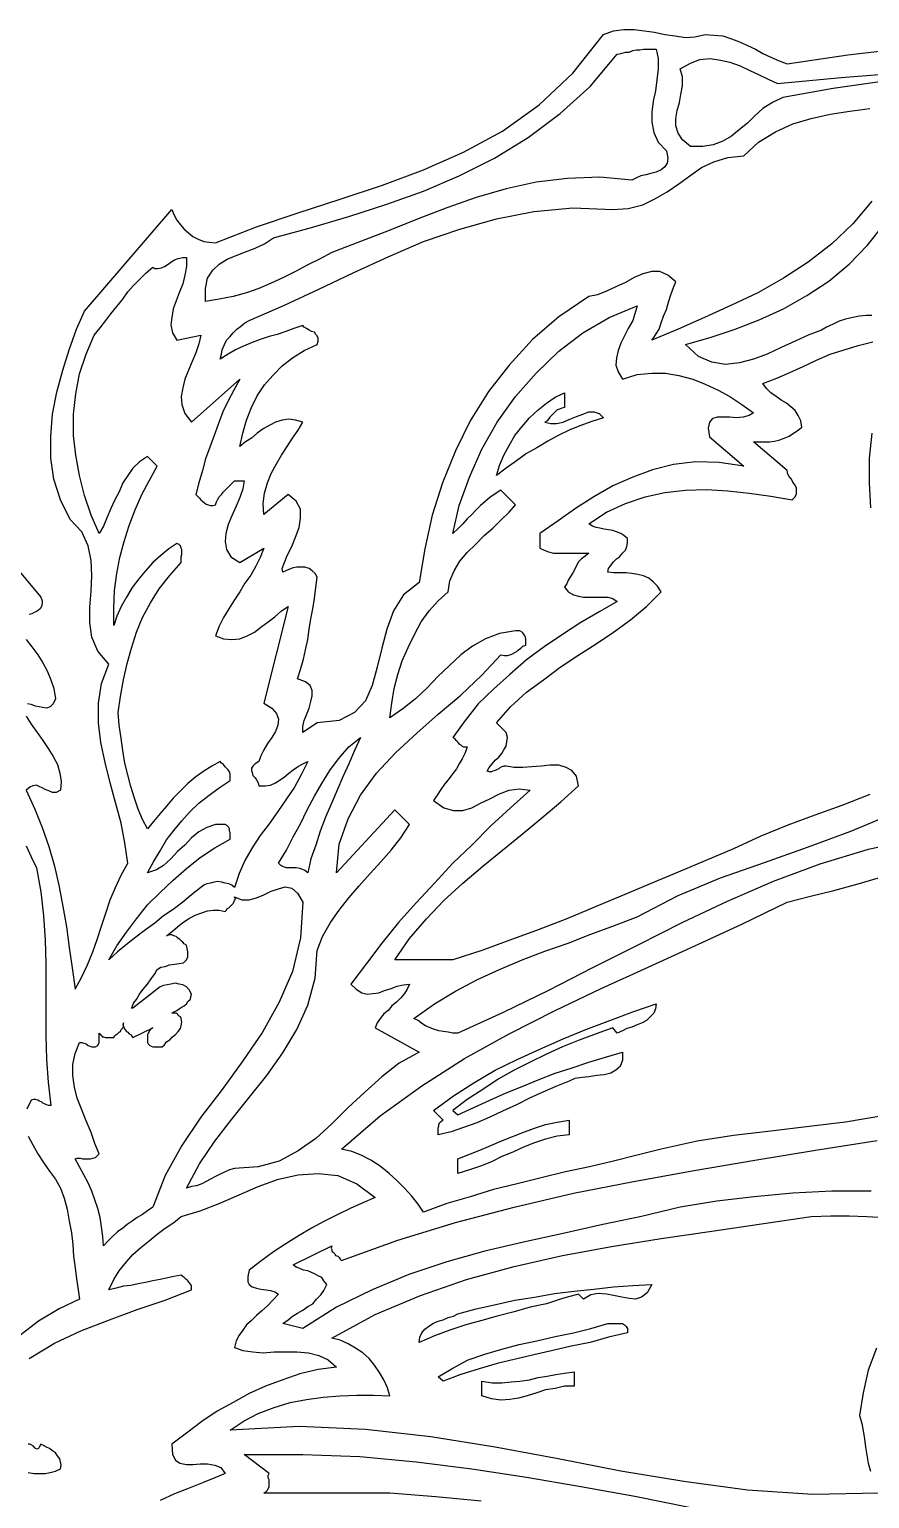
# Model space of a CAD drawing. Extents: x 0.03 to 9.22, y 0.02 to 5.11.
# Drawn here: x 3.216 to 4.364, y 2.925 to 4.934 of the extents above; entities that cross this region are included whole.
import ezdxf

# ---------------------------------------------------------------- set-up
doc = ezdxf.new("R2010")
doc.units = 0
doc.layers.add('1', color=7, linetype='Continuous')

msp = doc.modelspace()

# ---------------------------------------------------------------- linework, layer by layer
for points in [[(3.211, 3.995), (3.218, 3.984), (3.226, 3.973), (3.234, 3.962), (3.241, 3.951), (3.248, 3.94), (3.254, 3.929), (3.257, 3.917), (3.259, 3.906), (3.258, 3.894), (3.252, 3.891), (3.247, 3.891), (3.242, 3.893), (3.237, 3.895), (3.233, 3.897), (3.229, 3.899), (3.225, 3.901), (3.22, 3.9), (3.216, 3.898), (3.211, 3.894), (3.223, 3.868), (3.233, 3.843), (3.242, 3.817), (3.25, 3.79), (3.256, 3.762), (3.261, 3.735), (3.266, 3.707), (3.27, 3.679), (3.274, 3.651), (3.278, 3.622), (3.287, 3.639), (3.295, 3.655), (3.302, 3.673), (3.308, 3.69), (3.314, 3.708), (3.32, 3.726), (3.326, 3.744), (3.333, 3.761), (3.341, 3.778), (3.35, 3.794), (3.346, 3.822), (3.341, 3.849), (3.333, 3.877), (3.326, 3.904), (3.319, 3.932), (3.313, 3.959), (3.31, 3.986), (3.31, 4.013), (3.314, 4.04), (3.324, 4.066), (3.309, 4.084), (3.301, 4.103), (3.298, 4.123), (3.298, 4.144), (3.3, 4.166), (3.301, 4.187), (3.3, 4.208), (3.296, 4.228), (3.287, 4.247), (3.271, 4.264), (3.258, 4.291), (3.249, 4.319), (3.245, 4.348), (3.245, 4.378), (3.247, 4.408), (3.253, 4.438), (3.261, 4.468), (3.27, 4.496), (3.28, 4.524), (3.291, 4.549), (3.41, 4.688), (3.413, 4.681), (3.417, 4.673), (3.422, 4.667), (3.427, 4.661), (3.433, 4.656), (3.439, 4.651), (3.446, 4.647), (3.454, 4.644), (3.461, 4.643), (3.47, 4.642), (3.526, 4.664), (3.583, 4.683), (3.64, 4.702), (3.698, 4.721), (3.754, 4.742), (3.809, 4.766), (3.862, 4.795), (3.912, 4.831), (3.958, 4.874), (4, 4.927), (4.014, 4.932), (4.028, 4.934), (4.042, 4.934), (4.056, 4.932), (4.07, 4.93), (4.084, 4.927), (4.098, 4.925), (4.112, 4.923), (4.125, 4.924), (4.139, 4.927), (4.151, 4.926), (4.163, 4.925), (4.175, 4.921), (4.186, 4.917), (4.197, 4.912), (4.208, 4.907), (4.218, 4.901), (4.229, 4.896), (4.24, 4.891), (4.251, 4.887), (4.334, 4.899), (4.417, 4.909)], [(3.947, 4.417), (3.943, 4.416), (3.94, 4.415), (3.937, 4.414), (3.935, 4.412), (3.932, 4.409), (3.93, 4.407), (3.927, 4.404), (3.925, 4.401), (3.923, 4.399), (3.92, 4.397), (3.928, 4.395), (3.936, 4.395), (3.945, 4.397), (3.954, 4.401), (3.963, 4.405), (3.972, 4.408), (3.98, 4.411), (3.987, 4.411), (3.994, 4.409), (4, 4.403), (3.984, 4.398), (3.968, 4.392), (3.953, 4.386), (3.938, 4.379), (3.924, 4.371), (3.909, 4.362), (3.895, 4.354), (3.881, 4.344), (3.867, 4.334), (3.854, 4.324), (3.858, 4.338), (3.864, 4.352), (3.871, 4.365), (3.879, 4.379), (3.889, 4.391), (3.899, 4.403), (3.911, 4.414), (3.922, 4.423), (3.934, 4.431), (3.947, 4.437), (3.947, 4.417)], [(3.202, 4.193), (3.231, 4.158), (3.233, 4.153), (3.233, 4.149), (3.232, 4.145), (3.23, 4.142), (3.228, 4.14), (3.225, 4.138), (3.222, 4.137), (3.219, 4.135), (3.215, 4.134)], [(3.211, 4.1), (3.219, 4.09), (3.227, 4.079), (3.234, 4.068), (3.24, 4.057), (3.245, 4.045), (3.249, 4.033), (3.251, 4.019), (3.248, 4.012), (3.244, 4.008), (3.239, 4.006), (3.234, 4.007), (3.229, 4.008), (3.224, 4.009), (3.218, 4.011), (3.213, 4.012)], [(4.072, 3.602), (4.071, 3.595), (4.069, 3.589), (4.064, 3.584), (4.059, 3.579), (4.053, 3.576), (4.046, 3.573), (4.039, 3.57), (4.032, 3.568), (4.026, 3.565), (4.019, 3.562), (4.013, 3.569), (3.99, 3.561), (3.967, 3.552), (3.944, 3.543), (3.922, 3.533), (3.9, 3.522), (3.878, 3.511), (3.856, 3.499), (3.835, 3.485), (3.814, 3.471), (3.794, 3.456), (3.801, 3.45), (3.823, 3.46), (3.845, 3.47), (3.867, 3.48), (3.889, 3.489), (3.911, 3.498), (3.934, 3.507), (3.956, 3.514), (3.98, 3.522), (4.003, 3.529), (4.026, 3.536), (4.026, 3.525), (4.023, 3.516), (4.017, 3.511), (4.01, 3.507), (4.001, 3.505), (3.991, 3.504), (3.98, 3.502), (3.971, 3.501), (3.961, 3.5), (3.953, 3.496), (3.935, 3.489), (3.917, 3.481), (3.899, 3.473), (3.881, 3.464), (3.862, 3.455), (3.845, 3.447), (3.827, 3.439), (3.809, 3.433), (3.792, 3.427), (3.774, 3.423), (3.774, 3.426), (3.774, 3.429), (3.774, 3.432), (3.775, 3.435), (3.775, 3.437), (3.776, 3.439), (3.777, 3.44), (3.779, 3.442), (3.781, 3.443), (3.768, 3.456), (3.795, 3.476), (3.823, 3.494), (3.852, 3.511), (3.882, 3.526), (3.913, 3.54), (3.945, 3.554), (3.976, 3.567), (4.009, 3.579), (4.04, 3.591), (4.072, 3.602)], [(3.953, 3.423), (3.937, 3.421), (3.921, 3.417), (3.906, 3.412), (3.891, 3.406), (3.876, 3.399), (3.861, 3.393), (3.847, 3.386), (3.832, 3.38), (3.817, 3.375), (3.801, 3.37), (3.801, 3.39), (3.816, 3.396), (3.831, 3.402), (3.846, 3.408), (3.86, 3.414), (3.875, 3.42), (3.89, 3.426), (3.906, 3.432), (3.921, 3.437), (3.937, 3.44), (3.953, 3.443), (3.953, 3.423)], [(4.066, 3.218), (4.06, 3.207), (4.052, 3.201), (4.044, 3.198), (4.035, 3.199), (4.025, 3.201), (4.014, 3.203), (4.004, 3.205), (3.993, 3.206), (3.983, 3.204), (3.973, 3.198), (3.966, 3.205), (3.944, 3.199), (3.922, 3.192), (3.9, 3.187), (3.878, 3.181), (3.855, 3.175), (3.834, 3.169), (3.812, 3.163), (3.79, 3.156), (3.769, 3.148), (3.748, 3.139), (3.749, 3.146), (3.752, 3.152), (3.756, 3.157), (3.761, 3.161), (3.767, 3.165), (3.774, 3.168), (3.781, 3.17), (3.788, 3.173), (3.795, 3.175), (3.801, 3.178), (3.826, 3.185), (3.853, 3.191), (3.879, 3.197), (3.906, 3.201), (3.933, 3.206), (3.96, 3.209), (3.987, 3.212), (4.014, 3.215), (4.04, 3.217), (4.066, 3.218)], [(4.033, 3.158), (4.033, 3.152), (4.007, 3.146), (3.982, 3.139), (3.956, 3.134), (3.931, 3.128), (3.905, 3.122), (3.88, 3.116), (3.855, 3.11), (3.83, 3.103), (3.805, 3.095), (3.781, 3.086), (3.774, 3.092), (3.794, 3.104), (3.815, 3.115), (3.838, 3.123), (3.861, 3.13), (3.885, 3.136), (3.909, 3.141), (3.934, 3.147), (3.959, 3.152), (3.983, 3.158), (4.006, 3.165), (4.009, 3.165), (4.012, 3.165), (4.015, 3.165), (4.018, 3.165), (4.021, 3.165), (4.024, 3.165), (4.026, 3.165), (4.029, 3.163), (4.031, 3.161), (4.033, 3.158)], [(3.96, 3.079), (3.947, 3.079), (3.934, 3.076), (3.921, 3.074), (3.909, 3.07), (3.896, 3.066), (3.884, 3.063), (3.872, 3.061), (3.86, 3.06), (3.847, 3.062), (3.834, 3.066), (3.834, 3.086), (3.848, 3.084), (3.861, 3.084), (3.874, 3.085), (3.886, 3.086), (3.899, 3.088), (3.911, 3.091), (3.923, 3.093), (3.935, 3.095), (3.947, 3.097), (3.96, 3.099), (3.96, 3.079)]]:
    msp.add_lwpolyline(points)
at = {"layer": '1'}
for points in [[(4.072, 4.907), (4.075, 4.894), (4.075, 4.88), (4.073, 4.865), (4.071, 4.85), (4.068, 4.836), (4.066, 4.821), (4.066, 4.807), (4.069, 4.793), (4.075, 4.78), (4.086, 4.768), (4.088, 4.758), (4.087, 4.751), (4.084, 4.746), (4.079, 4.742), (4.072, 4.739), (4.065, 4.737), (4.058, 4.735), (4.051, 4.734), (4.045, 4.731), (4.039, 4.728), (3.995, 4.732), (3.951, 4.73), (3.908, 4.725), (3.867, 4.716), (3.826, 4.704), (3.786, 4.69), (3.747, 4.675), (3.707, 4.659), (3.668, 4.644), (3.629, 4.629), (3.612, 4.62), (3.596, 4.612), (3.579, 4.603), (3.563, 4.595), (3.546, 4.587), (3.529, 4.58), (3.512, 4.574), (3.494, 4.569), (3.475, 4.565), (3.456, 4.562), (3.456, 4.58), (3.459, 4.594), (3.466, 4.605), (3.475, 4.613), (3.486, 4.62), (3.498, 4.625), (3.511, 4.63), (3.524, 4.635), (3.537, 4.641), (3.549, 4.649), (3.601, 4.663), (3.652, 4.678), (3.704, 4.695), (3.754, 4.713), (3.803, 4.734), (3.851, 4.758), (3.897, 4.786), (3.941, 4.819), (3.982, 4.856), (4.019, 4.9), (4.024, 4.901), (4.03, 4.903), (4.035, 4.903), (4.04, 4.905), (4.045, 4.906), (4.05, 4.906), (4.055, 4.907), (4.061, 4.907), (4.067, 4.907), (4.072, 4.907)], [(4.384, 4.863), (4.314, 4.853), (4.245, 4.841), (4.231, 4.834), (4.218, 4.826), (4.207, 4.816), (4.197, 4.806), (4.186, 4.797), (4.175, 4.788), (4.163, 4.781), (4.15, 4.776), (4.136, 4.774), (4.119, 4.774), (4.108, 4.783), (4.102, 4.792), (4.099, 4.802), (4.099, 4.812), (4.101, 4.823), (4.104, 4.834), (4.106, 4.845), (4.108, 4.857), (4.108, 4.869), (4.105, 4.88), (4.119, 4.888), (4.132, 4.893), (4.146, 4.894), (4.16, 4.892), (4.173, 4.889), (4.187, 4.884), (4.2, 4.878), (4.213, 4.872), (4.225, 4.866), (4.238, 4.86), (4.325, 4.868), (4.412, 4.875)], [(4.367, 4.699), (4.341, 4.668), (4.312, 4.641), (4.28, 4.616), (4.246, 4.594), (4.211, 4.574), (4.175, 4.557), (4.138, 4.54), (4.102, 4.524), (4.066, 4.509), (4.069, 4.513), (4.072, 4.518), (4.076, 4.524), (4.079, 4.533), (4.082, 4.542), (4.086, 4.551), (4.089, 4.561), (4.092, 4.571), (4.096, 4.581), (4.099, 4.589), (4.088, 4.598), (4.077, 4.603), (4.066, 4.603), (4.054, 4.6), (4.042, 4.595), (4.03, 4.588), (4.017, 4.582), (4.004, 4.576), (3.992, 4.571), (3.98, 4.569), (3.939, 4.541), (3.903, 4.51), (3.871, 4.475), (3.843, 4.439), (3.818, 4.399), (3.798, 4.358), (3.78, 4.314), (3.766, 4.27), (3.756, 4.224), (3.748, 4.178), (3.727, 4.161), (3.713, 4.139), (3.704, 4.114), (3.697, 4.088), (3.691, 4.062), (3.684, 4.037), (3.675, 4.016), (3.66, 4), (3.639, 3.989), (3.609, 3.986), (3.589, 3.973), (3.589, 3.981), (3.591, 3.989), (3.594, 3.997), (3.598, 4.006), (3.6, 4.015), (3.602, 4.023), (3.602, 4.03), (3.599, 4.037), (3.593, 4.042), (3.582, 4.046), (3.586, 4.059), (3.59, 4.073), (3.593, 4.086), (3.596, 4.1), (3.598, 4.114), (3.6, 4.128), (3.603, 4.142), (3.605, 4.156), (3.607, 4.171), (3.609, 4.185), (3.606, 4.19), (3.602, 4.194), (3.598, 4.197), (3.592, 4.199), (3.587, 4.199), (3.581, 4.199), (3.576, 4.198), (3.571, 4.196), (3.566, 4.194), (3.562, 4.192), (3.561, 4.197), (3.564, 4.205), (3.568, 4.215), (3.574, 4.227), (3.579, 4.24), (3.584, 4.253), (3.586, 4.266), (3.586, 4.278), (3.58, 4.289), (3.569, 4.298), (3.536, 4.271), (3.535, 4.286), (3.537, 4.3), (3.541, 4.314), (3.546, 4.327), (3.553, 4.34), (3.56, 4.352), (3.568, 4.364), (3.575, 4.375), (3.583, 4.386), (3.589, 4.397), (3.579, 4.4), (3.57, 4.401), (3.561, 4.4), (3.552, 4.397), (3.544, 4.393), (3.535, 4.388), (3.527, 4.382), (3.519, 4.375), (3.511, 4.37), (3.503, 4.364), (3.507, 4.382), (3.512, 4.4), (3.519, 4.417), (3.527, 4.433), (3.537, 4.448), (3.548, 4.461), (3.561, 4.474), (3.575, 4.485), (3.591, 4.495), (3.609, 4.503), (3.61, 4.508), (3.61, 4.512), (3.609, 4.515), (3.607, 4.517), (3.605, 4.52), (3.601, 4.521), (3.598, 4.523), (3.594, 4.525), (3.591, 4.527), (3.589, 4.529), (3.577, 4.525), (3.566, 4.521), (3.554, 4.517), (3.543, 4.514), (3.531, 4.51), (3.52, 4.506), (3.508, 4.501), (3.497, 4.496), (3.487, 4.49), (3.476, 4.483), (3.478, 4.49), (3.479, 4.496), (3.482, 4.503), (3.485, 4.509), (3.49, 4.514), (3.494, 4.519), (3.499, 4.524), (3.504, 4.528), (3.51, 4.533), (3.516, 4.536), (3.564, 4.557), (3.611, 4.579), (3.658, 4.601), (3.706, 4.623), (3.754, 4.644), (3.804, 4.661), (3.854, 4.675), (3.905, 4.685), (3.958, 4.69), (4.013, 4.688), (4.034, 4.689), (4.054, 4.694), (4.071, 4.703), (4.087, 4.712), (4.103, 4.723), (4.118, 4.734), (4.134, 4.745), (4.151, 4.753), (4.17, 4.759), (4.192, 4.761), (4.212, 4.78), (4.235, 4.794), (4.259, 4.805), (4.284, 4.812), (4.31, 4.818), (4.337, 4.822), (4.364, 4.826)], [(4.367, 4.543), (4.359, 4.543), (4.35, 4.542), (4.341, 4.54), (4.331, 4.538), (4.322, 4.535), (4.314, 4.531), (4.305, 4.527), (4.298, 4.523), (4.28, 4.516), (4.262, 4.508), (4.243, 4.499), (4.224, 4.49), (4.205, 4.483), (4.186, 4.478), (4.167, 4.476), (4.148, 4.479), (4.13, 4.487), (4.112, 4.503), (4.146, 4.513), (4.18, 4.524), (4.213, 4.537), (4.246, 4.552), (4.278, 4.57), (4.308, 4.59), (4.336, 4.613), (4.361, 4.639), (4.384, 4.668)], [(3.43, 4.622), (3.43, 4.61), (3.428, 4.598), (3.425, 4.586), (3.42, 4.574), (3.416, 4.563), (3.412, 4.552), (3.41, 4.54), (3.409, 4.53), (3.411, 4.519), (3.417, 4.509), (3.45, 4.516), (3.447, 4.504), (3.443, 4.492), (3.438, 4.48), (3.433, 4.468), (3.428, 4.456), (3.425, 4.444), (3.423, 4.432), (3.424, 4.421), (3.428, 4.409), (3.437, 4.397), (3.503, 4.456), (3.495, 4.441), (3.487, 4.426), (3.48, 4.411), (3.474, 4.395), (3.468, 4.379), (3.462, 4.363), (3.456, 4.347), (3.452, 4.331), (3.447, 4.314), (3.443, 4.298), (3.446, 4.295), (3.448, 4.293), (3.45, 4.291), (3.452, 4.289), (3.455, 4.287), (3.457, 4.285), (3.46, 4.284), (3.463, 4.283), (3.466, 4.283), (3.47, 4.284), (3.471, 4.288), (3.473, 4.292), (3.475, 4.295), (3.478, 4.298), (3.481, 4.302), (3.484, 4.305), (3.487, 4.308), (3.49, 4.311), (3.493, 4.314), (3.496, 4.317), (3.509, 4.317), (3.507, 4.306), (3.503, 4.294), (3.498, 4.282), (3.492, 4.269), (3.487, 4.257), (3.484, 4.245), (3.483, 4.234), (3.485, 4.223), (3.491, 4.213), (3.503, 4.205), (3.536, 4.225), (3.531, 4.212), (3.525, 4.2), (3.518, 4.188), (3.51, 4.177), (3.503, 4.165), (3.495, 4.153), (3.488, 4.142), (3.481, 4.13), (3.475, 4.118), (3.47, 4.105), (3.481, 4.101), (3.492, 4.1), (3.503, 4.101), (3.513, 4.105), (3.523, 4.11), (3.532, 4.117), (3.542, 4.124), (3.551, 4.131), (3.56, 4.139), (3.569, 4.145), (3.536, 4.013), (3.547, 4.006), (3.553, 3.999), (3.556, 3.991), (3.555, 3.983), (3.552, 3.974), (3.547, 3.966), (3.541, 3.958), (3.536, 3.949), (3.532, 3.941), (3.529, 3.933), (3.524, 3.93), (3.521, 3.927), (3.519, 3.924), (3.519, 3.921), (3.52, 3.918), (3.521, 3.914), (3.524, 3.911), (3.526, 3.908), (3.528, 3.904), (3.529, 3.9), (3.538, 3.9), (3.545, 3.901), (3.552, 3.904), (3.558, 3.908), (3.564, 3.912), (3.57, 3.917), (3.576, 3.922), (3.582, 3.926), (3.589, 3.93), (3.596, 3.933), (3.587, 3.915), (3.578, 3.898), (3.567, 3.882), (3.555, 3.865), (3.543, 3.848), (3.531, 3.832), (3.52, 3.815), (3.51, 3.798), (3.502, 3.78), (3.496, 3.761), (3.492, 3.764), (3.488, 3.766), (3.483, 3.767), (3.478, 3.768), (3.473, 3.769), (3.468, 3.768), (3.463, 3.767), (3.458, 3.766), (3.454, 3.764), (3.45, 3.761), (3.437, 3.751), (3.425, 3.741), (3.412, 3.731), (3.399, 3.722), (3.387, 3.712), (3.374, 3.703), (3.361, 3.693), (3.348, 3.683), (3.336, 3.673), (3.324, 3.662), (3.335, 3.681), (3.348, 3.7), (3.362, 3.718), (3.377, 3.737), (3.394, 3.754), (3.412, 3.771), (3.43, 3.787), (3.449, 3.802), (3.469, 3.815), (3.49, 3.827), (3.49, 3.83), (3.49, 3.833), (3.49, 3.836), (3.489, 3.838), (3.489, 3.841), (3.488, 3.843), (3.487, 3.844), (3.485, 3.846), (3.483, 3.847), (3.47, 3.847), (3.458, 3.843), (3.447, 3.837), (3.437, 3.829), (3.428, 3.819), (3.418, 3.81), (3.409, 3.8), (3.399, 3.791), (3.389, 3.785), (3.377, 3.781), (3.385, 3.796), (3.394, 3.811), (3.403, 3.826), (3.413, 3.839), (3.424, 3.852), (3.435, 3.865), (3.447, 3.876), (3.461, 3.887), (3.475, 3.897), (3.49, 3.907), (3.49, 3.911), (3.49, 3.913), (3.49, 3.916), (3.489, 3.919), (3.487, 3.922), (3.485, 3.924), (3.483, 3.926), (3.481, 3.929), (3.478, 3.931), (3.476, 3.933), (3.465, 3.927), (3.454, 3.92), (3.443, 3.912), (3.432, 3.903), (3.422, 3.893), (3.412, 3.883), (3.403, 3.872), (3.394, 3.862), (3.385, 3.851), (3.377, 3.841), (3.37, 3.854), (3.364, 3.868), (3.359, 3.883), (3.354, 3.899), (3.35, 3.915), (3.346, 3.931), (3.343, 3.948), (3.341, 3.965), (3.338, 3.983), (3.337, 4), (3.34, 4.022), (3.344, 4.045), (3.349, 4.067), (3.355, 4.088), (3.362, 4.11), (3.37, 4.13), (3.381, 4.15), (3.393, 4.169), (3.407, 4.187), (3.423, 4.205), (3.423, 4.208), (3.423, 4.211), (3.423, 4.213), (3.424, 4.216), (3.424, 4.22), (3.424, 4.223), (3.423, 4.225), (3.422, 4.228), (3.42, 4.23), (3.417, 4.231), (3.406, 4.224), (3.395, 4.215), (3.384, 4.205), (3.374, 4.194), (3.365, 4.183), (3.356, 4.171), (3.348, 4.158), (3.341, 4.145), (3.335, 4.132), (3.331, 4.119), (3.331, 4.143), (3.332, 4.167), (3.335, 4.19), (3.339, 4.212), (3.345, 4.234), (3.352, 4.256), (3.36, 4.277), (3.369, 4.298), (3.379, 4.317), (3.39, 4.337), (3.377, 4.35), (3.366, 4.343), (3.357, 4.334), (3.35, 4.324), (3.343, 4.314), (3.338, 4.302), (3.332, 4.29), (3.327, 4.279), (3.322, 4.267), (3.317, 4.255), (3.311, 4.245), (3.3, 4.27), (3.291, 4.297), (3.284, 4.324), (3.279, 4.352), (3.276, 4.379), (3.276, 4.408), (3.279, 4.436), (3.284, 4.463), (3.293, 4.49), (3.304, 4.516), (3.312, 4.526), (3.32, 4.536), (3.327, 4.545), (3.335, 4.555), (3.343, 4.565), (3.35, 4.575), (3.358, 4.584), (3.367, 4.593), (3.375, 4.601), (3.384, 4.609), (3.387, 4.607), (3.391, 4.607), (3.396, 4.608), (3.4, 4.61), (3.405, 4.613), (3.409, 4.616), (3.414, 4.619), (3.419, 4.621), (3.425, 4.622), (3.43, 4.622)], [(4.046, 4.556), (4.043, 4.545), (4.04, 4.536), (4.034, 4.525), (4.029, 4.515), (4.024, 4.505), (4.02, 4.495), (4.018, 4.485), (4.017, 4.475), (4.02, 4.466), (4.026, 4.456), (4.046, 4.462), (4.066, 4.464), (4.085, 4.464), (4.103, 4.461), (4.122, 4.456), (4.139, 4.449), (4.157, 4.441), (4.173, 4.432), (4.189, 4.421), (4.205, 4.41), (4.199, 4.406), (4.191, 4.404), (4.182, 4.403), (4.173, 4.404), (4.164, 4.404), (4.156, 4.404), (4.149, 4.402), (4.145, 4.397), (4.143, 4.389), (4.145, 4.377), (4.192, 4.337), (4.158, 4.342), (4.126, 4.343), (4.096, 4.339), (4.067, 4.332), (4.04, 4.322), (4.013, 4.31), (3.987, 4.295), (3.962, 4.279), (3.938, 4.262), (3.913, 4.245), (3.913, 4.225), (3.919, 4.222), (3.925, 4.22), (3.932, 4.218), (3.938, 4.218), (3.945, 4.218), (3.952, 4.218), (3.959, 4.218), (3.966, 4.218), (3.973, 4.218), (3.98, 4.218), (3.975, 4.214), (3.97, 4.21), (3.966, 4.206), (3.963, 4.201), (3.961, 4.196), (3.958, 4.191), (3.955, 4.186), (3.952, 4.181), (3.95, 4.176), (3.947, 4.172), (3.952, 4.165), (3.959, 4.161), (3.966, 4.159), (3.973, 4.158), (3.981, 4.158), (3.99, 4.158), (3.998, 4.158), (4.006, 4.158), (4.013, 4.156), (4.019, 4.152), (3.995, 4.138), (3.969, 4.123), (3.944, 4.107), (3.919, 4.09), (3.895, 4.072), (3.872, 4.052), (3.85, 4.032), (3.829, 4.012), (3.811, 3.989), (3.794, 3.966), (3.796, 3.965), (3.798, 3.963), (3.8, 3.961), (3.801, 3.959), (3.803, 3.957), (3.805, 3.956), (3.807, 3.954), (3.809, 3.953), (3.811, 3.953), (3.814, 3.953), (3.811, 3.945), (3.807, 3.937), (3.803, 3.93), (3.799, 3.923), (3.793, 3.915), (3.788, 3.908), (3.783, 3.902), (3.778, 3.895), (3.773, 3.887), (3.768, 3.88), (3.782, 3.87), (3.795, 3.866), (3.808, 3.866), (3.82, 3.87), (3.832, 3.876), (3.845, 3.882), (3.858, 3.889), (3.871, 3.894), (3.885, 3.896), (3.9, 3.894), (3.873, 3.87), (3.846, 3.845), (3.82, 3.819), (3.794, 3.794), (3.769, 3.767), (3.744, 3.74), (3.72, 3.713), (3.697, 3.685), (3.676, 3.657), (3.655, 3.629), (3.662, 3.622), (3.67, 3.617), (3.677, 3.615), (3.685, 3.616), (3.693, 3.617), (3.701, 3.62), (3.71, 3.623), (3.718, 3.626), (3.727, 3.628), (3.735, 3.629), (3.732, 3.622), (3.728, 3.616), (3.723, 3.61), (3.717, 3.604), (3.711, 3.599), (3.706, 3.593), (3.7, 3.588), (3.695, 3.582), (3.691, 3.576), (3.688, 3.569), (3.748, 3.536), (3.721, 3.521), (3.697, 3.502), (3.674, 3.481), (3.651, 3.46), (3.629, 3.438), (3.607, 3.418), (3.583, 3.401), (3.557, 3.387), (3.528, 3.379), (3.496, 3.377), (3.489, 3.375), (3.483, 3.372), (3.476, 3.369), (3.47, 3.366), (3.463, 3.362), (3.457, 3.359), (3.451, 3.356), (3.444, 3.353), (3.437, 3.352), (3.43, 3.35), (3.448, 3.383), (3.469, 3.414), (3.492, 3.444), (3.516, 3.474), (3.54, 3.504), (3.562, 3.535), (3.581, 3.567), (3.596, 3.6), (3.606, 3.637), (3.609, 3.675), (3.616, 3.694), (3.627, 3.713), (3.639, 3.73), (3.652, 3.747), (3.666, 3.763), (3.681, 3.78), (3.696, 3.796), (3.71, 3.812), (3.723, 3.829), (3.735, 3.847), (3.715, 3.867), (3.635, 3.781), (3.639, 3.82), (3.651, 3.855), (3.668, 3.887), (3.69, 3.917), (3.716, 3.945), (3.745, 3.972), (3.774, 3.998), (3.805, 4.024), (3.834, 4.051), (3.86, 4.079), (3.865, 4.078), (3.869, 4.078), (3.872, 4.079), (3.875, 4.08), (3.879, 4.082), (3.882, 4.084), (3.884, 4.086), (3.887, 4.088), (3.89, 4.091), (3.894, 4.092), (3.894, 4.095), (3.894, 4.098), (3.894, 4.101), (3.893, 4.104), (3.892, 4.106), (3.89, 4.109), (3.889, 4.11), (3.886, 4.112), (3.884, 4.112), (3.88, 4.112), (3.858, 4.108), (3.839, 4.101), (3.821, 4.091), (3.805, 4.079), (3.789, 4.064), (3.774, 4.05), (3.759, 4.034), (3.743, 4.019), (3.726, 4.005), (3.708, 3.993), (3.711, 4.013), (3.714, 4.033), (3.719, 4.052), (3.725, 4.071), (3.733, 4.089), (3.742, 4.107), (3.751, 4.124), (3.762, 4.139), (3.774, 4.153), (3.788, 4.165), (3.79, 4.18), (3.796, 4.194), (3.804, 4.207), (3.814, 4.219), (3.825, 4.23), (3.837, 4.242), (3.849, 4.252), (3.86, 4.263), (3.871, 4.274), (3.88, 4.284), (3.86, 4.304), (3.852, 4.299), (3.845, 4.294), (3.838, 4.288), (3.832, 4.283), (3.826, 4.277), (3.82, 4.271), (3.814, 4.265), (3.808, 4.258), (3.802, 4.252), (3.794, 4.245), (3.803, 4.283), (3.817, 4.322), (3.834, 4.36), (3.855, 4.397), (3.88, 4.432), (3.908, 4.464), (3.939, 4.494), (3.972, 4.519), (4.008, 4.54), (4.046, 4.556)], [(4.364, 3.888), (4.326, 3.873), (4.289, 3.86), (4.252, 3.846), (4.215, 3.831), (4.178, 3.814), (4.14, 3.798), (4.102, 3.782), (4.064, 3.766), (4.026, 3.75), (3.988, 3.734), (3.95, 3.718), (3.911, 3.703), (3.872, 3.689), (3.834, 3.675), (3.794, 3.662), (3.715, 3.662), (3.735, 3.691), (3.758, 3.718), (3.782, 3.743), (3.808, 3.767), (3.835, 3.79), (3.862, 3.812), (3.889, 3.834), (3.916, 3.856), (3.942, 3.878), (3.966, 3.9), (3.963, 3.913), (3.957, 3.921), (3.949, 3.925), (3.939, 3.928), (3.927, 3.928), (3.915, 3.927), (3.902, 3.926), (3.89, 3.925), (3.878, 3.925), (3.867, 3.927), (3.864, 3.927), (3.861, 3.926), (3.859, 3.925), (3.857, 3.923), (3.854, 3.922), (3.852, 3.921), (3.849, 3.92), (3.847, 3.919), (3.844, 3.919), (3.841, 3.92), (3.844, 3.925), (3.848, 3.93), (3.852, 3.935), (3.857, 3.939), (3.861, 3.944), (3.864, 3.949), (3.867, 3.954), (3.868, 3.96), (3.869, 3.966), (3.867, 3.973), (3.854, 3.986), (3.873, 4.008), (3.895, 4.028), (3.918, 4.045), (3.941, 4.062), (3.965, 4.078), (3.99, 4.094), (4.014, 4.11), (4.037, 4.127), (4.059, 4.145), (4.079, 4.165), (4.074, 4.173), (4.068, 4.179), (4.062, 4.184), (4.055, 4.187), (4.047, 4.189), (4.039, 4.19), (4.031, 4.191), (4.023, 4.191), (4.014, 4.191), (4.006, 4.192), (4.007, 4.197), (4.01, 4.201), (4.014, 4.206), (4.018, 4.21), (4.022, 4.213), (4.026, 4.218), (4.03, 4.222), (4.032, 4.227), (4.033, 4.232), (4.033, 4.238), (4.028, 4.242), (4.024, 4.245), (4.018, 4.247), (4.013, 4.249), (4.007, 4.25), (4.001, 4.251), (3.995, 4.252), (3.99, 4.253), (3.985, 4.255), (3.98, 4.258), (4.004, 4.274), (4.03, 4.286), (4.057, 4.295), (4.084, 4.301), (4.112, 4.304), (4.141, 4.305), (4.17, 4.303), (4.199, 4.3), (4.229, 4.296), (4.258, 4.291), (4.262, 4.295), (4.264, 4.299), (4.264, 4.303), (4.264, 4.307), (4.262, 4.311), (4.259, 4.315), (4.257, 4.319), (4.254, 4.323), (4.252, 4.326), (4.251, 4.331), (4.205, 4.37), (4.213, 4.37), (4.22, 4.37), (4.227, 4.37), (4.234, 4.371), (4.241, 4.373), (4.247, 4.375), (4.254, 4.378), (4.26, 4.382), (4.266, 4.386), (4.271, 4.39), (4.27, 4.399), (4.266, 4.406), (4.262, 4.413), (4.256, 4.418), (4.25, 4.423), (4.243, 4.427), (4.236, 4.432), (4.229, 4.437), (4.223, 4.443), (4.218, 4.45), (4.237, 4.457), (4.255, 4.465), (4.273, 4.473), (4.291, 4.482), (4.31, 4.49), (4.329, 4.496), (4.348, 4.502), (4.368, 4.507)], [(4.367, 4.382), (4.363, 4.348), (4.363, 4.314), (4.365, 4.28)], [(3.668, 3.966), (3.66, 3.948), (3.652, 3.93), (3.644, 3.912), (3.636, 3.894), (3.628, 3.875), (3.62, 3.857), (3.613, 3.838), (3.607, 3.819), (3.6, 3.8), (3.596, 3.781), (3.592, 3.784), (3.588, 3.786), (3.585, 3.787), (3.58, 3.788), (3.576, 3.788), (3.572, 3.788), (3.567, 3.788), (3.563, 3.789), (3.559, 3.791), (3.556, 3.794), (3.567, 3.812), (3.576, 3.83), (3.586, 3.848), (3.595, 3.867), (3.605, 3.886), (3.615, 3.903), (3.626, 3.921), (3.638, 3.937), (3.652, 3.953), (3.668, 3.966)], [(4.43, 3.827), (4.362, 3.813), (4.296, 3.793), (4.232, 3.769), (4.169, 3.742), (4.108, 3.713), (4.047, 3.682), (3.985, 3.651), (3.925, 3.62), (3.863, 3.59), (3.801, 3.562), (3.794, 3.562), (3.788, 3.563), (3.781, 3.564), (3.775, 3.565), (3.769, 3.567), (3.763, 3.569), (3.757, 3.572), (3.752, 3.575), (3.747, 3.579), (3.741, 3.582), (3.769, 3.602), (3.798, 3.619), (3.828, 3.635), (3.858, 3.649), (3.889, 3.662), (3.92, 3.674), (3.952, 3.685), (3.983, 3.697), (4.015, 3.709), (4.046, 3.721), (4.102, 3.75), (4.16, 3.774), (4.22, 3.795), (4.279, 3.816), (4.338, 3.838), (4.396, 3.862)], [(3.211, 3.818), (3.218, 3.803), (3.225, 3.788), (3.231, 3.755), (3.235, 3.722), (3.237, 3.689), (3.238, 3.657), (3.238, 3.624), (3.238, 3.591), (3.238, 3.559), (3.239, 3.526), (3.241, 3.495), (3.245, 3.463), (3.242, 3.463), (3.239, 3.464), (3.236, 3.465), (3.234, 3.466), (3.232, 3.468), (3.229, 3.469), (3.227, 3.47), (3.224, 3.471), (3.221, 3.471), (3.218, 3.47), (3.212, 3.458)], [(3.589, 3.741), (3.586, 3.692), (3.575, 3.646), (3.557, 3.604), (3.534, 3.563), (3.507, 3.524), (3.479, 3.485), (3.45, 3.447), (3.424, 3.408), (3.401, 3.367), (3.384, 3.324), (3.377, 3.319), (3.37, 3.314), (3.363, 3.31), (3.356, 3.305), (3.349, 3.3), (3.343, 3.295), (3.336, 3.29), (3.329, 3.284), (3.323, 3.278), (3.317, 3.271), (3.316, 3.284), (3.314, 3.297), (3.312, 3.31), (3.309, 3.322), (3.305, 3.334), (3.301, 3.346), (3.296, 3.357), (3.29, 3.368), (3.284, 3.379), (3.278, 3.39), (3.281, 3.391), (3.285, 3.391), (3.288, 3.39), (3.292, 3.39), (3.296, 3.39), (3.299, 3.39), (3.302, 3.391), (3.306, 3.392), (3.308, 3.394), (3.311, 3.397), (3.305, 3.411), (3.3, 3.426), (3.293, 3.442), (3.287, 3.457), (3.281, 3.473), (3.277, 3.488), (3.275, 3.504), (3.275, 3.519), (3.278, 3.534), (3.284, 3.549), (3.287, 3.549), (3.29, 3.548), (3.293, 3.547), (3.296, 3.545), (3.298, 3.544), (3.301, 3.543), (3.304, 3.543), (3.306, 3.543), (3.309, 3.545), (3.311, 3.549), (3.311, 3.562), (3.312, 3.56), (3.314, 3.559), (3.315, 3.557), (3.317, 3.557), (3.319, 3.556), (3.322, 3.556), (3.325, 3.556), (3.328, 3.556), (3.331, 3.556), (3.332, 3.558), (3.334, 3.56), (3.336, 3.561), (3.338, 3.563), (3.34, 3.564), (3.341, 3.567), (3.343, 3.569), (3.344, 3.571), (3.344, 3.573), (3.344, 3.576), (3.343, 3.573), (3.344, 3.571), (3.345, 3.569), (3.346, 3.567), (3.348, 3.564), (3.35, 3.563), (3.352, 3.561), (3.354, 3.56), (3.355, 3.558), (3.357, 3.556), (3.384, 3.569), (3.382, 3.568), (3.38, 3.566), (3.379, 3.564), (3.378, 3.562), (3.377, 3.56), (3.377, 3.557), (3.377, 3.555), (3.377, 3.552), (3.377, 3.549), (3.378, 3.547), (3.38, 3.545), (3.382, 3.544), (3.384, 3.543), (3.386, 3.543), (3.389, 3.543), (3.391, 3.543), (3.394, 3.543), (3.397, 3.543), (3.4, 3.546), (3.403, 3.55), (3.408, 3.553), (3.411, 3.557), (3.415, 3.56), (3.419, 3.564), (3.422, 3.568), (3.423, 3.572), (3.424, 3.577), (3.423, 3.582), (3.422, 3.584), (3.42, 3.585), (3.419, 3.586), (3.418, 3.588), (3.416, 3.589), (3.414, 3.589), (3.412, 3.589), (3.41, 3.589), (3.413, 3.591), (3.417, 3.593), (3.42, 3.595), (3.423, 3.597), (3.427, 3.599), (3.43, 3.602), (3.432, 3.605), (3.435, 3.608), (3.436, 3.611), (3.437, 3.615), (3.434, 3.621), (3.43, 3.625), (3.425, 3.628), (3.42, 3.629), (3.415, 3.63), (3.409, 3.629), (3.404, 3.628), (3.399, 3.627), (3.394, 3.625), (3.39, 3.622), (3.357, 3.596), (3.355, 3.596), (3.356, 3.598), (3.358, 3.603), (3.362, 3.608), (3.366, 3.615), (3.371, 3.622), (3.377, 3.629), (3.382, 3.636), (3.387, 3.643), (3.39, 3.649), (3.395, 3.652), (3.401, 3.653), (3.407, 3.655), (3.414, 3.656), (3.42, 3.657), (3.426, 3.658), (3.43, 3.662), (3.432, 3.666), (3.432, 3.673), (3.43, 3.682), (3.427, 3.684), (3.425, 3.686), (3.423, 3.688), (3.421, 3.69), (3.418, 3.692), (3.416, 3.694), (3.413, 3.695), (3.41, 3.696), (3.407, 3.696), (3.403, 3.695), (3.411, 3.701), (3.418, 3.707), (3.425, 3.713), (3.433, 3.718), (3.442, 3.723), (3.45, 3.726), (3.459, 3.729), (3.467, 3.73), (3.475, 3.73), (3.483, 3.728), (3.485, 3.73), (3.486, 3.732), (3.488, 3.733), (3.49, 3.735), (3.492, 3.737), (3.494, 3.739), (3.495, 3.741), (3.496, 3.743), (3.497, 3.745), (3.496, 3.748), (3.506, 3.744), (3.516, 3.744), (3.526, 3.747), (3.536, 3.751), (3.546, 3.756), (3.556, 3.759), (3.565, 3.762), (3.574, 3.76), (3.582, 3.753), (3.589, 3.741)], [(4.382, 3.449), (4.331, 3.44), (4.281, 3.434), (4.229, 3.428), (4.178, 3.422), (4.128, 3.414), (4.079, 3.403), (4.046, 3.395), (4.014, 3.387), (3.981, 3.379), (3.948, 3.372), (3.915, 3.364), (3.882, 3.356), (3.85, 3.348), (3.818, 3.338), (3.786, 3.329), (3.754, 3.317), (3.747, 3.328), (3.738, 3.339), (3.728, 3.35), (3.718, 3.36), (3.707, 3.37), (3.695, 3.38), (3.682, 3.388), (3.669, 3.395), (3.656, 3.4), (3.642, 3.403), (3.695, 3.449), (3.752, 3.49), (3.81, 3.527), (3.871, 3.561), (3.934, 3.593), (3.997, 3.623), (4.061, 3.652), (4.125, 3.681), (4.189, 3.711), (4.251, 3.741), (4.283, 3.749), (4.315, 3.757), (4.348, 3.766), (4.379, 3.775)], [(3.214, 3.421), (3.22, 3.409), (3.227, 3.397), (3.235, 3.385), (3.243, 3.373), (3.251, 3.362), (3.258, 3.35), (3.263, 3.336), (3.267, 3.321), (3.27, 3.305), (3.273, 3.289), (3.275, 3.273), (3.276, 3.257), (3.278, 3.241), (3.28, 3.226), (3.282, 3.211), (3.284, 3.198), (3.256, 3.185), (3.228, 3.168), (3.202, 3.148)], [(4.366, 3.346), (4.312, 3.346), (4.259, 3.343), (4.206, 3.338), (4.155, 3.332), (4.105, 3.324), (4.052, 3.311), (3.999, 3.3), (3.945, 3.288), (3.891, 3.276), (3.838, 3.264), (3.786, 3.249), (3.734, 3.232), (3.684, 3.211), (3.635, 3.187), (3.589, 3.158), (3.562, 3.165), (3.569, 3.17), (3.575, 3.175), (3.582, 3.179), (3.589, 3.183), (3.596, 3.188), (3.603, 3.192), (3.608, 3.198), (3.614, 3.204), (3.618, 3.21), (3.622, 3.218), (3.618, 3.223), (3.615, 3.228), (3.61, 3.23), (3.605, 3.233), (3.6, 3.235), (3.596, 3.237), (3.59, 3.238), (3.585, 3.24), (3.58, 3.242), (3.576, 3.245), (3.629, 3.271), (3.628, 3.268), (3.629, 3.266), (3.629, 3.264), (3.631, 3.262), (3.633, 3.26), (3.634, 3.258), (3.637, 3.257), (3.639, 3.255), (3.64, 3.253), (3.642, 3.251), (3.719, 3.279), (3.798, 3.303), (3.878, 3.324), (3.959, 3.343), (4.041, 3.359), (4.124, 3.374), (4.207, 3.388), (4.29, 3.402), (4.374, 3.415)], [(3.215, 3.117), (3.25, 3.138), (3.286, 3.155), (3.325, 3.17), (3.363, 3.184), (3.401, 3.197), (3.437, 3.211), (3.437, 3.214), (3.437, 3.216), (3.436, 3.218), (3.434, 3.221), (3.432, 3.223), (3.431, 3.224), (3.429, 3.226), (3.427, 3.228), (3.425, 3.229), (3.423, 3.231), (3.413, 3.229), (3.403, 3.227), (3.394, 3.225), (3.384, 3.223), (3.374, 3.221), (3.364, 3.219), (3.354, 3.217), (3.344, 3.216), (3.334, 3.213), (3.324, 3.211), (3.331, 3.225), (3.338, 3.237), (3.348, 3.249), (3.357, 3.259), (3.368, 3.269), (3.379, 3.278), (3.39, 3.287), (3.401, 3.295), (3.413, 3.303), (3.423, 3.311), (3.449, 3.319), (3.475, 3.329), (3.502, 3.341), (3.528, 3.352), (3.556, 3.362), (3.583, 3.368), (3.61, 3.37), (3.637, 3.367), (3.663, 3.356), (3.688, 3.337)], [(3.688, 3.337), (3.671, 3.33), (3.654, 3.322), (3.637, 3.314), (3.619, 3.305), (3.601, 3.295), (3.584, 3.285), (3.566, 3.274), (3.549, 3.263), (3.532, 3.25), (3.516, 3.238), (3.514, 3.229), (3.514, 3.222), (3.516, 3.218), (3.52, 3.215), (3.526, 3.213), (3.532, 3.212), (3.539, 3.211), (3.545, 3.21), (3.551, 3.208), (3.556, 3.205), (3.548, 3.197), (3.541, 3.189), (3.533, 3.182), (3.526, 3.176), (3.519, 3.169), (3.512, 3.163), (3.507, 3.156), (3.502, 3.149), (3.498, 3.141), (3.496, 3.132), (3.507, 3.128), (3.521, 3.126), (3.535, 3.125), (3.55, 3.126), (3.566, 3.126), (3.581, 3.126), (3.597, 3.125), (3.611, 3.121), (3.624, 3.115), (3.635, 3.105), (3.61, 3.102), (3.585, 3.096), (3.562, 3.088), (3.538, 3.079), (3.516, 3.069), (3.494, 3.057), (3.472, 3.045), (3.451, 3.031), (3.43, 3.015), (3.41, 3), (3.411, 2.986), (3.415, 2.978), (3.421, 2.974), (3.43, 2.972), (3.439, 2.972), (3.449, 2.973), (3.459, 2.973), (3.469, 2.971), (3.477, 2.968), (3.483, 2.96), (3.469, 2.954), (3.452, 2.947), (3.434, 2.94), (3.414, 2.932), (3.394, 2.923)], [(4.377, 2.933), (4.286, 2.931), (4.197, 2.937), (4.11, 2.949), (4.024, 2.963), (3.938, 2.98), (3.852, 2.996), (3.764, 3.01), (3.675, 3.02), (3.584, 3.024), (3.49, 3.019), (3.509, 3.032), (3.528, 3.042), (3.55, 3.05), (3.572, 3.057), (3.594, 3.061), (3.617, 3.064), (3.64, 3.066), (3.663, 3.067), (3.686, 3.067), (3.708, 3.066), (3.705, 3.077), (3.7, 3.088), (3.694, 3.098), (3.687, 3.108), (3.68, 3.117), (3.671, 3.125), (3.661, 3.131), (3.651, 3.137), (3.64, 3.142), (3.629, 3.145), (3.688, 3.177), (3.75, 3.203), (3.813, 3.225), (3.878, 3.243), (3.944, 3.258), (4.011, 3.27), (4.079, 3.281), (4.148, 3.291), (4.216, 3.301), (4.284, 3.311), (4.311, 3.312), (4.336, 3.312), (4.36, 3.311), (4.384, 3.31)], [(4.373, 3.131), (4.362, 3.101), (4.355, 3.07), (4.35, 3.039), (4.353, 3.028), (4.355, 3.018), (4.357, 3.007), (4.358, 2.996), (4.36, 2.985), (4.362, 2.974), (4.365, 2.963)], [(3.214, 2.961), (3.222, 2.96), (3.229, 2.96), (3.237, 2.96), (3.244, 2.961), (3.251, 2.963), (3.258, 2.966), (3.259, 2.971), (3.258, 2.976), (3.257, 2.98), (3.254, 2.984), (3.251, 2.988), (3.247, 2.991), (3.243, 2.994), (3.239, 2.996), (3.235, 2.998), (3.231, 3), (3.229, 2.996), (3.228, 2.994), (3.226, 2.993), (3.224, 2.994), (3.223, 2.995), (3.221, 2.997), (3.218, 2.999), (3.216, 3), (3.214, 3)], [(3.833, 2.922), (3.771, 2.928), (3.708, 2.933), (3.689, 2.933), (3.671, 2.933), (3.654, 2.933), (3.638, 2.933), (3.622, 2.933), (3.606, 2.933), (3.59, 2.933), (3.573, 2.933), (3.555, 2.933), (3.536, 2.933), (3.539, 2.935), (3.541, 2.937), (3.542, 2.939), (3.543, 2.942), (3.543, 2.945), (3.543, 2.948), (3.543, 2.951), (3.542, 2.954), (3.542, 2.957), (3.543, 2.96), (3.509, 2.986), (3.589, 2.986), (3.667, 2.983), (3.744, 2.976), (3.82, 2.966), (3.895, 2.955), (3.969, 2.942), (4.043, 2.929), (4.117, 2.914)]]:
    msp.add_lwpolyline(points, dxfattribs=at)

doc.saveas('drawing.dxf')
